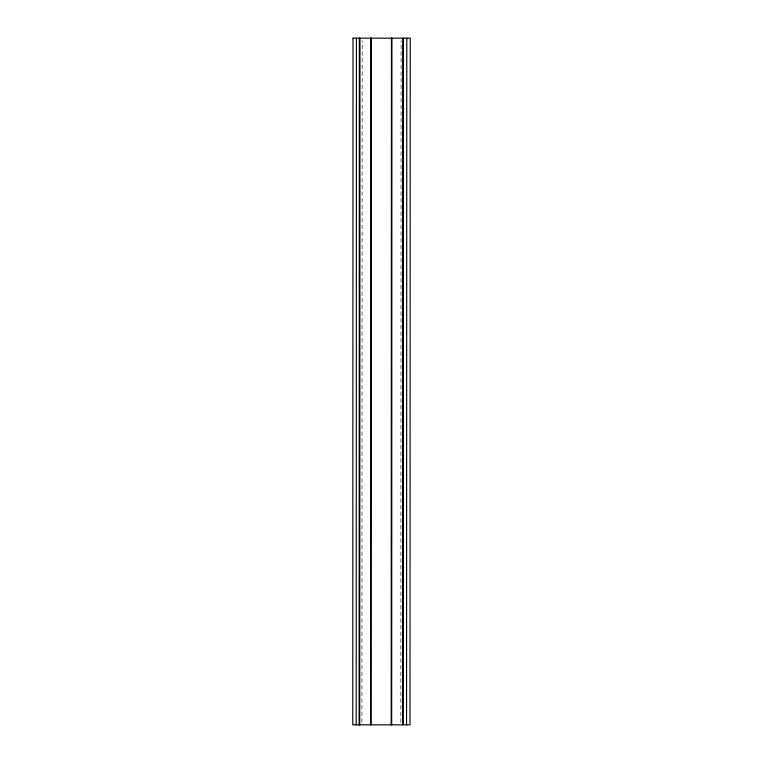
<?xml version="1.0" encoding="UTF-8"?>
<svg xmlns="http://www.w3.org/2000/svg" width="763" height="763" viewBox="0 0 763 763"><rect width="100%" height="100%" fill="white"/><g stroke="black" fill="none" stroke-linecap="round" stroke-linejoin="round"><path stroke-width="0.57" stroke-dasharray="3.81 2.86" d="M361.92 722.447L362.167 40.534M400.833 722.466L401.08 40.553"/><path stroke-width="1.14" d="M356.197 724.831L356.445 38.15M359.154 724.831L359.402 38.15M359.631 724.831L359.878 38.15M370.599 724.84L370.837 38.16M371.076 724.84L371.323 38.16M391.19 724.84L391.438 38.16M391.677 724.84L391.924 38.16M406.555 724.85L406.803 38.169M359.516 38.179L359.516 724.793M353.011 38.15L352.764 724.831L402.635 724.85L402.883 38.169L353.011 38.15M403.369 38.169L403.122 724.85L409.989 724.85L410.236 38.169L403.369 38.169"/></g></svg>
